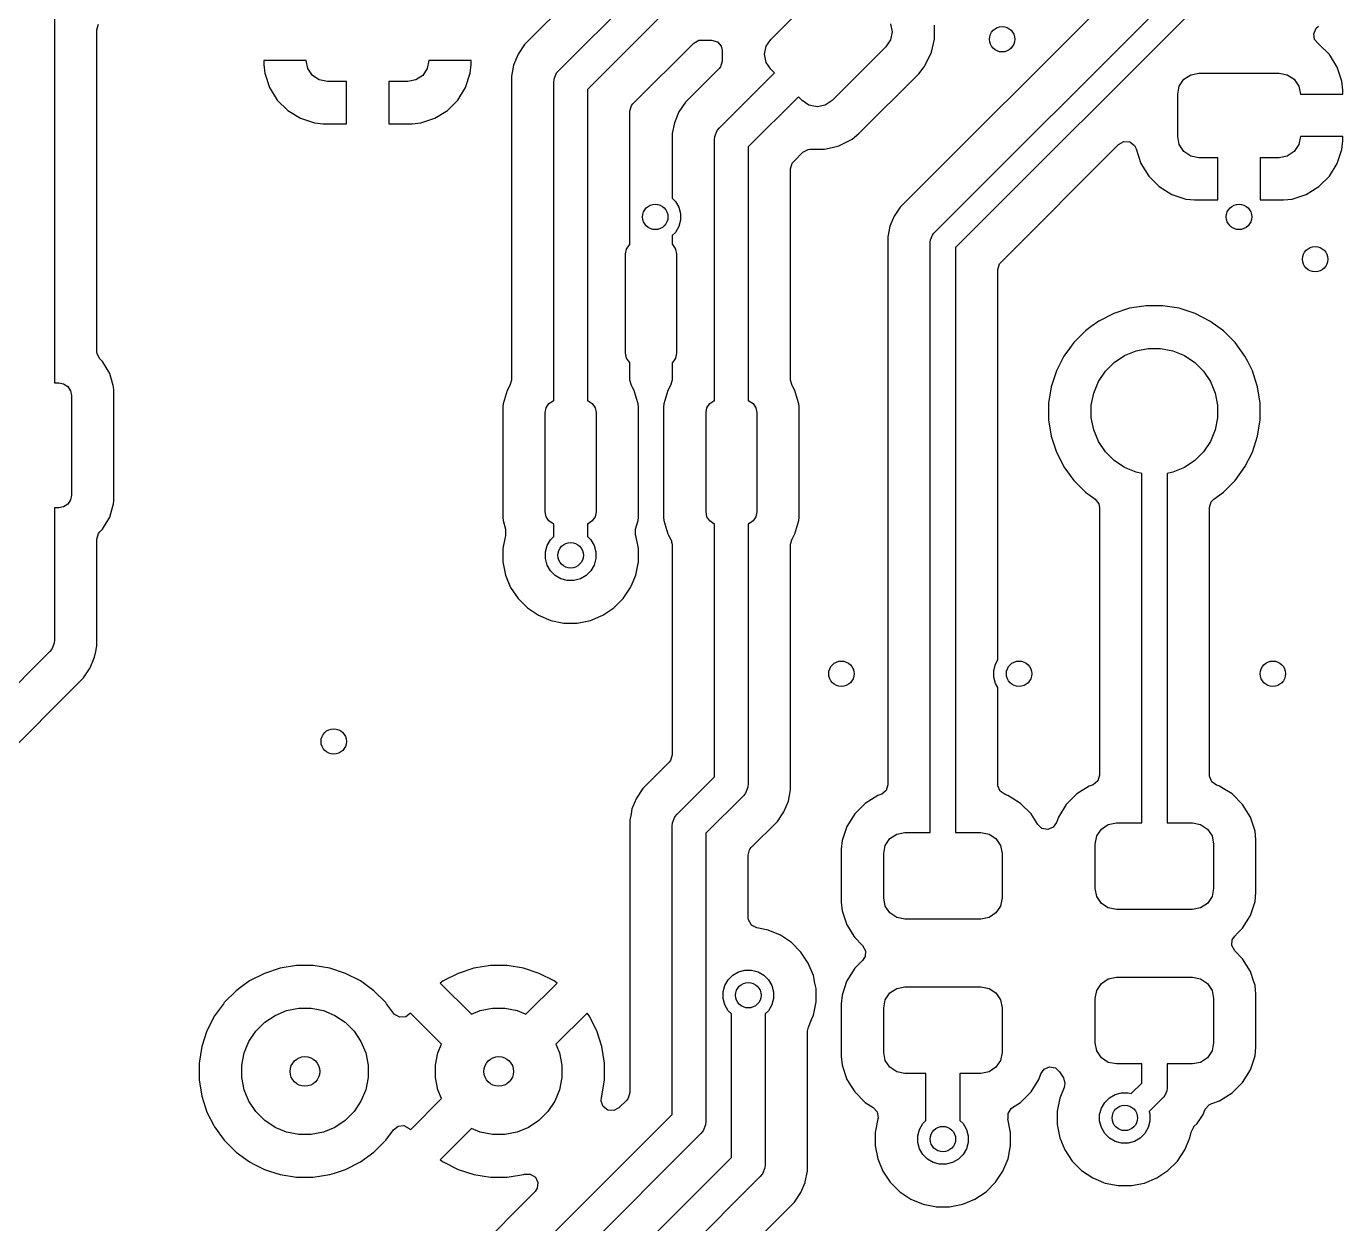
# Model space of a CAD drawing. Header units: inches. Extents: x -1.73 to 1.75, y 0.02 to 4.69.
# Drawn here: x 0.806 to 1.418, y 0.508 to 1.065 of the extents above; entities that cross this region are included whole.
import ezdxf

# ---------------------------------------------------------------- set-up
doc = ezdxf.new("R2010")
doc.units = ezdxf.units.IN
doc.header["$MEASUREMENT"] = 0
doc.layers.add('BLACK', color=250, linetype='CONTINUOUS')

msp = doc.modelspace()

# ---------------------------------------------------------------- linework, layer by layer
at = {"layer": 'BLACK', "linetype": 'CONTINUOUS'}
for p, q in [((1.07733, 1.09627), (1.03763, 1.05658)), ((1.05349, 1.04456), (1.10309, 1.09416)), ((0.8189, 1.08661), (0.8189, 0.89911)), ((1.3204, 1.0889), (1.21239, 0.98089)), ((1.11422, 1.08303), (1.06693, 1.03573)), ((1.15215, 1.05901), (1.17721, 1.08407)), ((1.22811, 0.96874), (1.34304, 1.08368)), ((1.35481, 1.07874), (1.23819, 0.96212)), ((0.8386, 1.06344), (0.83938, 1.06608)), ((1.20787, 1.06626), (1.20862, 1.06249)), ((0.8386, 1.04724), (0.8386, 1.06344)), ((1.20862, 1.06249), (1.20787, 1.05873)), ((1.22833, 1.05904), (1.22833, 1.06563)), ((1.40482, 1.06162), (1.40592, 1.06414)), ((1.40526, 1.0589), (1.40482, 1.06162)), ((1.40592, 1.06414), (1.4071, 1.06517)), ((1.03763, 1.05658), (1.03462, 1.05206)), ((1.03763, 1.05658), (1.03763, 1.05658)), ((1.08806, 1.029), (1.11633, 1.05727)), ((1.11633, 1.05727), (1.11874, 1.05859)), ((1.11874, 1.05859), (1.11978, 1.0587)), ((1.11978, 1.0587), (1.12468, 1.0587)), ((1.12468, 1.0587), (1.12732, 1.05792)), ((1.12732, 1.05792), (1.12912, 1.05584)), ((1.12912, 1.05584), (1.12956, 1.05382)), ((1.12956, 1.05382), (1.12956, 1.04892)), ((1.14927, 1.05205), (1.15002, 1.05582)), ((1.15002, 1.05582), (1.15215, 1.05901)), ((1.20574, 1.05553), (1.18069, 1.03048)), ((1.20787, 1.05873), (1.20574, 1.05553)), ((1.2269, 1.05301), (1.22786, 1.05706)), ((1.22786, 1.05706), (1.22833, 1.05904)), ((1.407, 1.05697), (1.40526, 1.0589)), ((1.407, 1.05696), (1.407, 1.05697)), ((1.40704, 1.05693), (1.407, 1.05696)), ((1.4071, 1.05686), (1.40704, 1.05693)), ((1.40722, 1.05678), (1.4071, 1.05686)), ((1.4121, 1.0519), (1.40722, 1.05678)), ((1.40722, 1.05678), (1.40722, 1.05678)), ((0.93602, 1.04921), (0.91634, 1.04921)), ((0.91634, 1.04921), (0.91634, 1.04724)), ((0.93677, 1.04545), (0.93602, 1.04921)), ((0.99311, 1.04921), (0.99236, 1.04545)), ((1.0128, 1.04921), (0.99311, 1.04921)), ((1.0128, 1.04725), (1.0128, 1.04921)), ((1.03462, 1.05206), (1.03254, 1.04704)), ((1.12956, 1.04892), (1.12879, 1.04628)), ((1.15002, 1.04829), (1.14927, 1.05205)), ((1.15215, 1.04509), (1.15002, 1.04829)), ((1.22364, 1.04615), (1.22674, 1.05232)), ((1.22674, 1.05232), (1.2269, 1.05301)), ((1.41572, 1.04603), (1.4121, 1.0519)), ((0.8386, 0.91371), (0.8386, 1.04724)), ((0.91634, 1.04724), (0.91675, 1.0432)), ((0.91675, 1.0432), (0.91892, 1.03665)), ((0.93891, 1.04225), (0.93677, 1.04545)), ((0.9421, 1.04012), (0.93891, 1.04225)), ((0.99023, 1.04225), (0.98703, 1.04012)), ((0.99236, 1.04545), (0.99023, 1.04225)), ((1.01021, 1.03665), (1.01238, 1.0432)), ((1.01238, 1.0432), (1.0128, 1.04724)), ((1.01238, 1.0432), (1.01238, 1.0432)), ((1.0128, 1.04724), (1.0128, 1.04725)), ((1.03151, 1.04188), (1.03148, 1.04171)), ((1.03148, 1.04171), (1.03148, 0.90033)), ((1.03254, 1.04704), (1.03151, 1.04188)), ((1.03151, 1.04188), (1.03151, 1.04188)), ((1.03254, 1.04704), (1.03254, 1.04704)), ((1.05133, 1.04053), (1.05251, 1.04337)), ((1.05251, 1.04337), (1.05349, 1.04456)), ((1.12813, 1.04546), (1.11244, 1.02977)), ((1.12879, 1.04628), (1.12813, 1.04546)), ((1.12829, 1.01775), (1.15389, 1.04335)), ((1.15389, 1.04335), (1.15215, 1.04509)), ((1.19323, 1.01515), (1.22107, 1.04299)), ((1.22107, 1.04299), (1.22364, 1.04615)), ((1.34442, 1.04042), (1.34761, 1.04256)), ((1.34761, 1.04256), (1.35138, 1.04331)), ((1.35138, 1.04331), (1.38878, 1.04331)), ((1.38878, 1.04331), (1.39255, 1.04256)), ((1.39255, 1.04256), (1.39574, 1.04042)), ((1.41789, 1.03948), (1.41572, 1.04603)), ((1.41572, 1.04603), (1.41572, 1.04603)), ((0.91892, 1.03665), (0.91892, 1.03665)), ((0.91892, 1.03665), (0.92255, 1.03077)), ((0.94587, 1.03937), (0.9421, 1.04012)), ((0.95472, 1.03937), (0.94587, 1.03937)), ((0.95472, 1.01969), (0.95472, 1.03937)), ((0.98327, 1.03937), (0.97441, 1.03937)), ((0.97441, 1.03937), (0.97441, 1.01969)), ((0.98703, 1.04012), (0.98327, 1.03937)), ((1.00659, 1.03077), (1.01021, 1.03665)), ((1.01021, 1.03665), (1.01021, 1.03665)), ((1.05118, 1.03899), (1.05133, 1.04053)), ((1.05118, 0.89085), (1.05118, 1.03899)), ((1.06693, 1.03573), (1.06693, 0.89085)), ((1.34154, 1.03346), (1.34228, 1.03723)), ((1.34228, 1.03723), (1.34442, 1.04042)), ((1.39574, 1.04042), (1.39787, 1.03723)), ((1.39787, 1.03723), (1.39862, 1.03346)), ((1.41831, 1.03543), (1.41789, 1.03948)), ((1.41831, 1.03346), (1.41831, 1.03543)), ((1.41831, 1.03543), (1.41831, 1.03543)), ((0.92255, 1.03077), (0.92743, 1.02589)), ((1.00171, 1.02589), (1.00659, 1.03077)), ((1.11244, 1.02977), (1.10942, 1.02525)), ((1.11244, 1.02977), (1.11244, 1.02977)), ((1.16503, 1.03222), (1.14173, 1.00892)), ((1.16677, 1.03048), (1.16503, 1.03222)), ((1.16996, 1.02835), (1.16677, 1.03048)), ((1.18069, 1.03048), (1.17749, 1.02835)), ((1.34154, 1.01378), (1.34154, 1.03346)), ((1.39862, 1.03346), (1.41831, 1.03346)), ((0.92743, 1.02589), (0.9333, 1.02227)), ((0.99583, 1.02227), (1.00171, 1.02589)), ((1.08663, 1.02555), (1.08741, 1.02819)), ((1.08663, 0.9635), (1.08663, 1.02555)), ((1.08741, 1.02819), (1.08806, 1.029)), ((1.10942, 1.02525), (1.10734, 1.02023)), ((1.17373, 1.0276), (1.16996, 1.02835)), ((1.17749, 1.02835), (1.17373, 1.0276)), ((0.9333, 1.02227), (0.9333, 1.02227)), ((0.9333, 1.02227), (0.93985, 1.0201)), ((0.93985, 1.0201), (0.93985, 1.0201)), ((0.93985, 1.0201), (0.9439, 1.01969)), ((0.9439, 1.01969), (0.95472, 1.01969)), ((0.95472, 1.01969), (0.95472, 1.01969)), ((0.97441, 1.01969), (0.98524, 1.01969)), ((0.98524, 1.01969), (0.98928, 1.0201)), ((0.98524, 1.01969), (0.98524, 1.01969)), ((0.98928, 1.0201), (0.99583, 1.02227)), ((0.99583, 1.02227), (0.99583, 1.02227)), ((1.10734, 1.02023), (1.10633, 1.01515)), ((1.10734, 1.02023), (1.10734, 1.02023)), ((1.12731, 1.01656), (1.12829, 1.01775)), ((1.10633, 1.01515), (1.10628, 1.0149)), ((1.10628, 1.0149), (1.10628, 0.98508)), ((1.10633, 1.01515), (1.10633, 1.01515)), ((1.12598, 1.01219), (1.12614, 1.01372)), ((1.12598, 0.89085), (1.12598, 1.01219)), ((1.12614, 1.01372), (1.12731, 1.01656)), ((1.1839, 1.00948), (1.19007, 1.01258)), ((1.19007, 1.01258), (1.19323, 1.01515)), ((1.31405, 1.01012), (1.31647, 1.01144)), ((1.31647, 1.01144), (1.31921, 1.01124)), ((1.31921, 1.01124), (1.32141, 1.00959)), ((1.34228, 1.01001), (1.34154, 1.01378)), ((1.39862, 1.01378), (1.39787, 1.01001)), ((1.41831, 1.01378), (1.39862, 1.01378)), ((1.41789, 1.00777), (1.41831, 1.01181)), ((1.41831, 1.01181), (1.41831, 1.01378)), ((1.41831, 1.01181), (1.41831, 1.01181)), ((1.14173, 1.00892), (1.14173, 0.89085)), ((1.16287, 1.00219), (1.16714, 1.00646)), ((1.16714, 1.00646), (1.16955, 1.00778)), ((1.16955, 1.00778), (1.17059, 1.00789)), ((1.17059, 1.00789), (1.17718, 1.00789)), ((1.17718, 1.00789), (1.18082, 1.00875)), ((1.17718, 1.00789), (1.17718, 1.00789)), ((1.18082, 1.00875), (1.1839, 1.00948)), ((1.1839, 1.00948), (1.1839, 1.00948)), ((1.1839, 1.00948), (1.1839, 1.00948)), ((1.25932, 0.95539), (1.31405, 1.01012)), ((1.32141, 1.00959), (1.32214, 1.00801)), ((1.32214, 1.00801), (1.32218, 1.00802)), ((1.32218, 1.00802), (1.32443, 1.00122)), ((1.34442, 1.00682), (1.34228, 1.01001)), ((1.34761, 1.00469), (1.34442, 1.00682)), ((1.35138, 1.00394), (1.34761, 1.00469)), ((1.39255, 1.00469), (1.38878, 1.00394)), ((1.39574, 1.00682), (1.39255, 1.00469)), ((1.39787, 1.01001), (1.39574, 1.00682)), ((1.41572, 1.00122), (1.41789, 1.00777)), ((1.41789, 1.00777), (1.41789, 1.00777)), ((1.16144, 0.99874), (1.16221, 1.00138)), ((1.16144, 0.90033), (1.16144, 0.99874)), ((1.16221, 1.00138), (1.16287, 1.00219)), ((1.32443, 1.00122), (1.32443, 1.00122)), ((1.32443, 1.00122), (1.32806, 0.99534)), ((1.36024, 1.00394), (1.35138, 1.00394)), ((1.36024, 0.98425), (1.36024, 1.00394)), ((1.38878, 1.00394), (1.37992, 1.00394)), ((1.37992, 1.00394), (1.37992, 0.98425)), ((1.4121, 0.99534), (1.41572, 1.00122)), ((1.41572, 1.00122), (1.41572, 1.00122)), ((1.32806, 0.99534), (1.33294, 0.99046)), ((1.40722, 0.99046), (1.4121, 0.99534)), ((1.33294, 0.99046), (1.33881, 0.98684)), ((1.33881, 0.98684), (1.33881, 0.98684)), ((1.33881, 0.98684), (1.34537, 0.98467)), ((1.39479, 0.98467), (1.40134, 0.98684)), ((1.40134, 0.98684), (1.40722, 0.99046)), ((1.40134, 0.98684), (1.40134, 0.98684)), ((1.10628, 0.98508), (1.1078, 0.98357)), ((1.1078, 0.98357), (1.10934, 0.9809)), ((1.10934, 0.9809), (1.11014, 0.97792)), ((1.21239, 0.98089), (1.20989, 0.97715)), ((1.21239, 0.98089), (1.21239, 0.98089)), ((1.34537, 0.98467), (1.34537, 0.98467)), ((1.34537, 0.98467), (1.34941, 0.98425)), ((1.34941, 0.98425), (1.36024, 0.98425)), ((1.36024, 0.98425), (1.36024, 0.98425)), ((1.37992, 0.98425), (1.39075, 0.98425)), ((1.39075, 0.98425), (1.39479, 0.98467)), ((1.39075, 0.98425), (1.39075, 0.98425)), ((1.11014, 0.97484), (1.10934, 0.97186)), ((1.11014, 0.97792), (1.11014, 0.97484)), ((1.20959, 0.9767), (1.20766, 0.97204)), ((1.20989, 0.97715), (1.20959, 0.9767)), ((1.20959, 0.9767), (1.20959, 0.9767)), ((1.20989, 0.97715), (1.20989, 0.97715)), ((1.1078, 0.96919), (1.10628, 0.96767)), ((1.10934, 0.97186), (1.1078, 0.96919)), ((1.20766, 0.97204), (1.20667, 0.96709)), ((1.20766, 0.97204), (1.20766, 0.97204)), ((1.22697, 0.96687), (1.22737, 0.96785)), ((1.22737, 0.96785), (1.22811, 0.96874)), ((1.0851, 0.96141), (1.08638, 0.96333)), ((1.08638, 0.96333), (1.08663, 0.9635)), ((1.10628, 0.96767), (1.10628, 0.9635)), ((1.10628, 0.9635), (1.10654, 0.96333)), ((1.10654, 0.96333), (1.10782, 0.96141)), ((1.20667, 0.96709), (1.20667, 0.71215)), ((1.22638, 0.96457), (1.22649, 0.96572)), ((1.22638, 0.68996), (1.22638, 0.96457)), ((1.22649, 0.96572), (1.22697, 0.96687)), ((1.23819, 0.96212), (1.23819, 0.68996)), ((1.08465, 0.95915), (1.0851, 0.96141)), ((1.08465, 0.91289), (1.08465, 0.95915)), ((1.10782, 0.96141), (1.10827, 0.95915)), ((1.10827, 0.95915), (1.10827, 0.91289)), ((1.25789, 0.95194), (1.25867, 0.95458)), ((1.25789, 0.77019), (1.25789, 0.95194)), ((1.25867, 0.95458), (1.25932, 0.95539)), ((1.31181, 0.93145), (1.30491, 0.92793)), ((1.31918, 0.93385), (1.31181, 0.93145)), ((1.32683, 0.93506), (1.31918, 0.93385)), ((1.33458, 0.93506), (1.32683, 0.93506)), ((1.32683, 0.93506), (1.32683, 0.93506)), ((1.34224, 0.93385), (1.33458, 0.93506)), ((1.33458, 0.93506), (1.33458, 0.93506)), ((1.34961, 0.93145), (1.34224, 0.93385)), ((1.35651, 0.92793), (1.34961, 0.93145)), ((1.30133, 0.92534), (1.29864, 0.92338)), ((1.30491, 0.92793), (1.30133, 0.92534)), ((1.36278, 0.92338), (1.35651, 0.92793)), ((1.29864, 0.92338), (1.29316, 0.9179)), ((1.29864, 0.92338), (1.29864, 0.92338)), ((1.29864, 0.92338), (1.29864, 0.92338)), ((1.36826, 0.9179), (1.36278, 0.92338)), ((0.83871, 0.91268), (0.8386, 0.91371)), ((0.84003, 0.91026), (0.83871, 0.91268)), ((1.0851, 0.91063), (1.08465, 0.91289)), ((1.10827, 0.91289), (1.10782, 0.91063)), ((1.2912, 0.91521), (1.2886, 0.91163)), ((1.29316, 0.9179), (1.2912, 0.91521)), ((1.29316, 0.9179), (1.29316, 0.9179)), ((1.29316, 0.9179), (1.29316, 0.9179)), ((1.31679, 0.91187), (1.32214, 0.91408)), ((1.32214, 0.91408), (1.32781, 0.91521)), ((1.32781, 0.91521), (1.3336, 0.91521)), ((1.3336, 0.91521), (1.33928, 0.91408)), ((1.33928, 0.91408), (1.34463, 0.91187)), ((1.37282, 0.91163), (1.36826, 0.9179)), ((0.84126, 0.90903), (0.84003, 0.91026)), ((0.84456, 0.90346), (0.84126, 0.90903)), ((0.84126, 0.90903), (0.84126, 0.90903)), ((0.84126, 0.90903), (0.84126, 0.90903)), ((1.08638, 0.90872), (1.0851, 0.91063)), ((1.08663, 0.90855), (1.08638, 0.90872)), ((1.08663, 0.90033), (1.08663, 0.90855)), ((1.10654, 0.90872), (1.10628, 0.90855)), ((1.10628, 0.90855), (1.10628, 0.90033)), ((1.10782, 0.91063), (1.10654, 0.90872)), ((1.2886, 0.91163), (1.28508, 0.90473)), ((1.30788, 0.90456), (1.31198, 0.90865)), ((1.31198, 0.90865), (1.31679, 0.91187)), ((1.34463, 0.91187), (1.34944, 0.90865)), ((1.34944, 0.90865), (1.35353, 0.90456)), ((1.37414, 0.90903), (1.37282, 0.91163)), ((1.37633, 0.90473), (1.37414, 0.90903)), ((0.84503, 0.90182), (0.84456, 0.90346)), ((0.84619, 0.89785), (0.84503, 0.90182)), ((1.28508, 0.90473), (1.28269, 0.89736)), ((1.30467, 0.89975), (1.30788, 0.90456)), ((1.35353, 0.90456), (1.35675, 0.89975)), ((1.37762, 0.90077), (1.37633, 0.90473)), ((1.37633, 0.90473), (1.37633, 0.90473)), ((1.37633, 0.90473), (1.37633, 0.90473)), ((1.37873, 0.89736), (1.37762, 0.90077)), ((0.8189, 0.89911), (0.82087, 0.89911)), ((0.82087, 0.89911), (0.82313, 0.89866)), ((0.82313, 0.89866), (0.82504, 0.89738)), ((0.82504, 0.89738), (0.82632, 0.89547)), ((0.82632, 0.89547), (0.82677, 0.89321)), ((0.84636, 0.89725), (0.84619, 0.89785)), ((0.84648, 0.8958), (0.84636, 0.89725)), ((0.84648, 0.84436), (0.84648, 0.8958)), ((1.02946, 0.89559), (1.02765, 0.88937)), ((1.0308, 0.89785), (1.02946, 0.89559)), ((1.02946, 0.89559), (1.02946, 0.89559)), ((1.03148, 0.90033), (1.0308, 0.89785)), ((1.08731, 0.89785), (1.08663, 0.90033)), ((1.08767, 0.89725), (1.08731, 0.89785)), ((1.08865, 0.89559), (1.08767, 0.89725)), ((1.08973, 0.89186), (1.08865, 0.89559)), ((1.08865, 0.89559), (1.08865, 0.89559)), ((1.10426, 0.89559), (1.10246, 0.88937)), ((1.1056, 0.89785), (1.10426, 0.89559)), ((1.10426, 0.89559), (1.10426, 0.89559)), ((1.10628, 0.90033), (1.1056, 0.89785)), ((1.16212, 0.89785), (1.16144, 0.90033)), ((1.16247, 0.89725), (1.16212, 0.89785)), ((1.16345, 0.89559), (1.16247, 0.89725)), ((1.16454, 0.89186), (1.16345, 0.89559)), ((1.16345, 0.89559), (1.16345, 0.89559)), ((1.28269, 0.89736), (1.28148, 0.8897)), ((1.30132, 0.88872), (1.30245, 0.8944)), ((1.30245, 0.8944), (1.30467, 0.89975)), ((1.35675, 0.89975), (1.35896, 0.8944)), ((1.35896, 0.8944), (1.36009, 0.88872)), ((1.37994, 0.8897), (1.37873, 0.89736)), ((0.82677, 0.89321), (0.82677, 0.84695)), ((1.02765, 0.88937), (1.02754, 0.88792)), ((1.02765, 0.88937), (1.02765, 0.88937)), ((1.04769, 0.88759), (1.04897, 0.88951)), ((1.04897, 0.88951), (1.05089, 0.89079)), ((1.05089, 0.89079), (1.05118, 0.89085)), ((1.06693, 0.89085), (1.06722, 0.89079)), ((1.06722, 0.89079), (1.06914, 0.88951)), ((1.06914, 0.88951), (1.07042, 0.88759)), ((1.09046, 0.88937), (1.08973, 0.89186)), ((1.09057, 0.88792), (1.09046, 0.88937)), ((1.10246, 0.88937), (1.10234, 0.88792)), ((1.10246, 0.88937), (1.10246, 0.88937)), ((1.1225, 0.88759), (1.12378, 0.88951)), ((1.12378, 0.88951), (1.12569, 0.89079)), ((1.12569, 0.89079), (1.12598, 0.89085)), ((1.14173, 0.89085), (1.14202, 0.89079)), ((1.14202, 0.89079), (1.14394, 0.88951)), ((1.14394, 0.88951), (1.14522, 0.88759)), ((1.16526, 0.88937), (1.16454, 0.89186)), ((1.16537, 0.88792), (1.16526, 0.88937)), ((1.28148, 0.8897), (1.28148, 0.88195)), ((1.30132, 0.88293), (1.30132, 0.88872)), ((1.36009, 0.88872), (1.36009, 0.88293)), ((1.37994, 0.88195), (1.37994, 0.8897)), ((1.02754, 0.88792), (1.02754, 0.83649)), ((1.04724, 0.88533), (1.04769, 0.88759)), ((1.04724, 0.83907), (1.04724, 0.88533)), ((1.07042, 0.88759), (1.07087, 0.88533)), ((1.07087, 0.88533), (1.07087, 0.83907)), ((1.09057, 0.83649), (1.09057, 0.88792)), ((1.10234, 0.88792), (1.10234, 0.83649)), ((1.12205, 0.88533), (1.1225, 0.88759)), ((1.12205, 0.83907), (1.12205, 0.88533)), ((1.14522, 0.88759), (1.14567, 0.88533)), ((1.14567, 0.88533), (1.14567, 0.83907)), ((1.16537, 0.83649), (1.16537, 0.88792)), ((1.30245, 0.87726), (1.30132, 0.88293)), ((1.36009, 0.88293), (1.35896, 0.87726)), ((1.28148, 0.88195), (1.28269, 0.8743)), ((1.30467, 0.87191), (1.30245, 0.87726)), ((1.35896, 0.87726), (1.35675, 0.87191)), ((1.37873, 0.8743), (1.37994, 0.88195)), ((1.28269, 0.8743), (1.28508, 0.86693)), ((1.30788, 0.86709), (1.30467, 0.87191)), ((1.35675, 0.87191), (1.35353, 0.86709)), ((1.37633, 0.86693), (1.37873, 0.8743)), ((1.28508, 0.86693), (1.28727, 0.86264)), ((1.31198, 0.863), (1.30788, 0.86709)), ((1.35353, 0.86709), (1.34944, 0.863)), ((1.37282, 0.86002), (1.37633, 0.86693)), ((1.28727, 0.86264), (1.2886, 0.86002)), ((1.2886, 0.86002), (1.29316, 0.85375)), ((1.31679, 0.85979), (1.31198, 0.863)), ((1.32214, 0.85757), (1.31679, 0.85979)), ((1.3248, 0.85704), (1.32214, 0.85757)), ((1.33928, 0.85757), (1.33661, 0.85704)), ((1.34463, 0.85979), (1.33928, 0.85757)), ((1.34944, 0.863), (1.34463, 0.85979)), ((1.36826, 0.85375), (1.37282, 0.86002)), ((1.29316, 0.85375), (1.29864, 0.84827)), ((1.3248, 0.69439), (1.3248, 0.85704)), ((1.33661, 0.85704), (1.33661, 0.69439)), ((1.36278, 0.84827), (1.36826, 0.85375)), ((0.82677, 0.84695), (0.82632, 0.84469)), ((1.29864, 0.84827), (1.30192, 0.84589)), ((1.30192, 0.84589), (1.30309, 0.84504)), ((1.35833, 0.84504), (1.36278, 0.84827)), ((0.82087, 0.84104), (0.8189, 0.84104)), ((0.8189, 0.84104), (0.8189, 0.77953)), ((0.82313, 0.84149), (0.82087, 0.84104)), ((0.82504, 0.84277), (0.82313, 0.84149)), ((0.82632, 0.84469), (0.82504, 0.84277)), ((0.84456, 0.8367), (0.84601, 0.8417)), ((0.84601, 0.8417), (0.84636, 0.84291)), ((0.84636, 0.84291), (0.84648, 0.84436)), ((0.84636, 0.84291), (0.84636, 0.84291)), ((1.30309, 0.84504), (1.30477, 0.84286)), ((1.30477, 0.84286), (1.3051, 0.84109)), ((1.3051, 0.84109), (1.3051, 0.71658)), ((1.35632, 0.84109), (1.35709, 0.84373)), ((1.35632, 0.71658), (1.35632, 0.84109)), ((1.35709, 0.84373), (1.35833, 0.84504)), ((0.84126, 0.83113), (0.84456, 0.8367)), ((1.02754, 0.83649), (1.02765, 0.83504)), ((1.02765, 0.83504), (1.02765, 0.83504)), ((1.02765, 0.83504), (1.02882, 0.83103)), ((1.04769, 0.83681), (1.04724, 0.83907)), ((1.04897, 0.8349), (1.04769, 0.83681)), ((1.05089, 0.83362), (1.04897, 0.8349)), ((1.05118, 0.83356), (1.05089, 0.83362)), ((1.05118, 0.82758), (1.05118, 0.83356)), ((1.06722, 0.83362), (1.06693, 0.83356)), ((1.06693, 0.83356), (1.06693, 0.82758)), ((1.06914, 0.8349), (1.06722, 0.83362)), ((1.07042, 0.83681), (1.06914, 0.8349)), ((1.07087, 0.83907), (1.07042, 0.83681)), ((1.08929, 0.83103), (1.09046, 0.83504)), ((1.09046, 0.83504), (1.09057, 0.83649)), ((1.10234, 0.83649), (1.10246, 0.83504)), ((1.10246, 0.83504), (1.10246, 0.83504)), ((1.10246, 0.83504), (1.10426, 0.82882)), ((1.1225, 0.83681), (1.12205, 0.83907)), ((1.12378, 0.8349), (1.1225, 0.83681)), ((1.12569, 0.83362), (1.12378, 0.8349)), ((1.12598, 0.83356), (1.12569, 0.83362)), ((1.12598, 0.71586), (1.12598, 0.83356)), ((1.14202, 0.83362), (1.14173, 0.83356)), ((1.14173, 0.83356), (1.14173, 0.7126)), ((1.14394, 0.8349), (1.14202, 0.83362)), ((1.14522, 0.83681), (1.14394, 0.8349)), ((1.14567, 0.83907), (1.14522, 0.83681)), ((1.16345, 0.82882), (1.16526, 0.83504)), ((1.16526, 0.83504), (1.16537, 0.83649)), ((0.8386, 0.82644), (0.83938, 0.82908)), ((0.83938, 0.82908), (0.84003, 0.8299)), ((0.84003, 0.8299), (0.84126, 0.83113)), ((0.84126, 0.83113), (0.84126, 0.83113)), ((1.02875, 0.82809), (1.02754, 0.822)), ((1.0288, 0.82825), (1.02875, 0.82809)), ((1.02881, 0.82828), (1.0288, 0.82825)), ((1.02882, 0.83103), (1.02881, 0.82828)), ((1.04968, 0.82609), (1.05118, 0.82758)), ((1.06693, 0.82758), (1.06843, 0.82609)), ((1.08922, 0.83073), (1.08929, 0.831)), ((1.0893, 0.82949), (1.08922, 0.83073)), ((1.08929, 0.83101), (1.08929, 0.83103)), ((1.08929, 0.831), (1.08929, 0.83101)), ((1.08929, 0.831), (1.08929, 0.831)), ((1.08931, 0.82825), (1.0893, 0.82949)), ((1.08936, 0.82809), (1.08931, 0.82825)), ((1.09057, 0.822), (1.08936, 0.82809)), ((1.08936, 0.82809), (1.08936, 0.82809)), ((1.08936, 0.82809), (1.08936, 0.82809)), ((1.08936, 0.82809), (1.08936, 0.82809)), ((1.10426, 0.82882), (1.10426, 0.82882)), ((1.10426, 0.82882), (1.10426, 0.82882)), ((1.10426, 0.82882), (1.1046, 0.82825)), ((1.1046, 0.82825), (1.1056, 0.82656)), ((1.16223, 0.82675), (1.16345, 0.82882)), ((0.8386, 0.77681), (0.8386, 0.82644)), ((1.02754, 0.822), (1.02754, 0.81579)), ((1.04735, 0.82044), (1.04814, 0.82342)), ((1.04814, 0.82342), (1.04968, 0.82609)), ((1.06843, 0.82609), (1.06997, 0.82342)), ((1.06997, 0.82342), (1.07077, 0.82044)), ((1.09057, 0.81579), (1.09057, 0.822)), ((1.09057, 0.822), (1.09057, 0.822)), ((1.09057, 0.822), (1.09057, 0.822)), ((1.1056, 0.82656), (1.10572, 0.82611)), ((1.10572, 0.82611), (1.10598, 0.82576)), ((1.10598, 0.82576), (1.10603, 0.82498)), ((1.10603, 0.82498), (1.10628, 0.82408)), ((1.10628, 0.82408), (1.10628, 0.72604)), ((1.16144, 0.82408), (1.16212, 0.82656)), ((1.16144, 0.70988), (1.16144, 0.82408)), ((1.16212, 0.82656), (1.16223, 0.82675)), ((1.02754, 0.81579), (1.02875, 0.80971)), ((1.04735, 0.81736), (1.04735, 0.82044)), ((1.04814, 0.81438), (1.04735, 0.81736)), ((1.07077, 0.81736), (1.06997, 0.81438)), ((1.07077, 0.82044), (1.07077, 0.81736)), ((1.08936, 0.8097), (1.09057, 0.81579)), ((1.02875, 0.80971), (1.02875, 0.8097)), ((1.02875, 0.8097), (1.03113, 0.80397)), ((1.04968, 0.81171), (1.04814, 0.81438)), ((1.05187, 0.80953), (1.04968, 0.81171)), ((1.05454, 0.80799), (1.05187, 0.80953)), ((1.06625, 0.80953), (1.06357, 0.80799)), ((1.06843, 0.81171), (1.06625, 0.80953)), ((1.06997, 0.81438), (1.06843, 0.81171)), ((1.08723, 0.80457), (1.08936, 0.8097)), ((1.08936, 0.8097), (1.08936, 0.8097)), ((1.03113, 0.80397), (1.03113, 0.80397)), ((1.03113, 0.80397), (1.03458, 0.79881)), ((1.05751, 0.80719), (1.05454, 0.80799)), ((1.0606, 0.80719), (1.05751, 0.80719)), ((1.06357, 0.80799), (1.0606, 0.80719)), ((1.08353, 0.79881), (1.08698, 0.80397)), ((1.08698, 0.80397), (1.08723, 0.80457)), ((1.03458, 0.79881), (1.03458, 0.79881)), ((1.03458, 0.79881), (1.03896, 0.79442)), ((1.07915, 0.79442), (1.08353, 0.79881)), ((1.03896, 0.79442), (1.03896, 0.79442)), ((1.03896, 0.79442), (1.04413, 0.79097)), ((1.04413, 0.79097), (1.04413, 0.79097)), ((1.04413, 0.79097), (1.04986, 0.78859)), ((1.06825, 0.78859), (1.07398, 0.79097)), ((1.07398, 0.79097), (1.07915, 0.79442)), ((1.04986, 0.78859), (1.04986, 0.78859)), ((1.04986, 0.78859), (1.05595, 0.78738)), ((1.05595, 0.78738), (1.05595, 0.78738)), ((1.05595, 0.78738), (1.05595, 0.78738)), ((1.05595, 0.78738), (1.06216, 0.78738)), ((1.06216, 0.78738), (1.06825, 0.78859)), ((1.06216, 0.78738), (1.06216, 0.78738)), ((0.81875, 0.77799), (0.81757, 0.77515)), ((0.8189, 0.77953), (0.81875, 0.77799)), ((0.81659, 0.77396), (0.71654, 0.6739)), ((0.81757, 0.77515), (0.81659, 0.77396)), ((0.83754, 0.77148), (0.83807, 0.77412)), ((0.83807, 0.77412), (0.8386, 0.77681)), ((0.83245, 0.76195), (0.83546, 0.76646)), ((0.83546, 0.76646), (0.83754, 0.77148)), ((1.25601, 0.76532), (1.2568, 0.7683)), ((1.2568, 0.7683), (1.25789, 0.77019)), ((0.73767, 0.66717), (0.83245, 0.76195)), ((0.83245, 0.76195), (0.83245, 0.76195)), ((1.25601, 0.76224), (1.25601, 0.76532)), ((1.2568, 0.75926), (1.25601, 0.76224)), ((1.25789, 0.75737), (1.2568, 0.75926)), ((1.25789, 0.71215), (1.25789, 0.75737)), ((1.1055, 0.7234), (1.10485, 0.72259)), ((1.10628, 0.72604), (1.1055, 0.7234)), ((1.10485, 0.72259), (1.09271, 0.71045)), ((1.10857, 0.69844), (1.12598, 0.71586)), ((1.14158, 0.71106), (1.14041, 0.70822)), ((1.14173, 0.7126), (1.14158, 0.71106)), ((1.20667, 0.71215), (1.2059, 0.70952)), ((1.25792, 0.71163), (1.25789, 0.71215)), ((1.25898, 0.70909), (1.25792, 0.71163)), ((1.30042, 0.71151), (1.29454, 0.70788)), ((1.30175, 0.71195), (1.30042, 0.71151)), ((1.30042, 0.71151), (1.30042, 0.71151)), ((1.30224, 0.71214), (1.30175, 0.71195)), ((1.30432, 0.71394), (1.30224, 0.71214)), ((1.3051, 0.71658), (1.30432, 0.71394)), ((1.35635, 0.71606), (1.35632, 0.71658)), ((1.3574, 0.71352), (1.35635, 0.71606)), ((1.35967, 0.71195), (1.3574, 0.71352)), ((1.36064, 0.71163), (1.35967, 0.71195)), ((1.361, 0.71151), (1.36064, 0.71163)), ((1.36271, 0.71045), (1.361, 0.71151)), ((1.361, 0.71151), (1.361, 0.71151)), ((1.361, 0.71151), (1.361, 0.71151)), ((1.08969, 0.70594), (1.08761, 0.70092)), ((1.09271, 0.71045), (1.08969, 0.70594)), ((1.09271, 0.71045), (1.09271, 0.71045)), ((1.13943, 0.70703), (1.12201, 0.68961)), ((1.14041, 0.70822), (1.13943, 0.70703)), ((1.1583, 0.69954), (1.16038, 0.70455)), ((1.16038, 0.70455), (1.16088, 0.70709)), ((1.16088, 0.70709), (1.16144, 0.70988)), ((1.20199, 0.70708), (1.19612, 0.70345)), ((1.20333, 0.70752), (1.20199, 0.70708)), ((1.20199, 0.70708), (1.20199, 0.70708)), ((1.20382, 0.70771), (1.20333, 0.70752)), ((1.2059, 0.70952), (1.20382, 0.70771)), ((1.26124, 0.70752), (1.25898, 0.70909)), ((1.26255, 0.70709), (1.26124, 0.70752)), ((1.26257, 0.70708), (1.26255, 0.70709)), ((1.26449, 0.7059), (1.26257, 0.70708)), ((1.26257, 0.70708), (1.26257, 0.70708)), ((1.26257, 0.70708), (1.26257, 0.70708)), ((1.26845, 0.70345), (1.26449, 0.7059)), ((1.29454, 0.70788), (1.28966, 0.703)), ((1.36688, 0.70788), (1.36271, 0.71045)), ((1.37176, 0.703), (1.36688, 0.70788)), ((1.08715, 0.69859), (1.08656, 0.69559)), ((1.08761, 0.70092), (1.08715, 0.69859)), ((1.08715, 0.69859), (1.08715, 0.69859)), ((1.08761, 0.70092), (1.08761, 0.70092)), ((1.10759, 0.69725), (1.10857, 0.69844)), ((1.15528, 0.69502), (1.1583, 0.69954)), ((1.19123, 0.69857), (1.18761, 0.69269)), ((1.19612, 0.70345), (1.19123, 0.69857)), ((1.27334, 0.69857), (1.26845, 0.70345)), ((1.27641, 0.69358), (1.27334, 0.69857)), ((1.28966, 0.703), (1.28603, 0.69712)), ((1.37539, 0.69712), (1.37176, 0.703)), ((1.08656, 0.69559), (1.08656, 0.56886)), ((1.10626, 0.69287), (1.10641, 0.69441)), ((1.10626, 0.55868), (1.10626, 0.69287)), ((1.10641, 0.69441), (1.10759, 0.69725)), ((1.14314, 0.68288), (1.15528, 0.69502)), ((1.15528, 0.69502), (1.15528, 0.69502)), ((1.18761, 0.69269), (1.18543, 0.68613)), ((1.18761, 0.69269), (1.18761, 0.69269)), ((1.27839, 0.69178), (1.27641, 0.69358)), ((1.28363, 0.69235), (1.28109, 0.69129)), ((1.2852, 0.69461), (1.28363, 0.69235)), ((1.28603, 0.69712), (1.2852, 0.69461)), ((1.28603, 0.69712), (1.28603, 0.69712)), ((1.30603, 0.69151), (1.30923, 0.69364)), ((1.30923, 0.69364), (1.31299, 0.69439)), ((1.31299, 0.69439), (1.3248, 0.69439)), ((1.33661, 0.69439), (1.34843, 0.69439)), ((1.34843, 0.69439), (1.35219, 0.69364)), ((1.35219, 0.69364), (1.35538, 0.69151)), ((1.37756, 0.69056), (1.37539, 0.69712)), ((1.12201, 0.68961), (1.12201, 0.55542)), ((1.18543, 0.68613), (1.18502, 0.68209)), ((1.18543, 0.68613), (1.18543, 0.68613)), ((1.18543, 0.68613), (1.18543, 0.68613)), ((1.20547, 0.68388), (1.20761, 0.68708)), ((1.20761, 0.68708), (1.2108, 0.68921)), ((1.2108, 0.68921), (1.21457, 0.68996)), ((1.21457, 0.68996), (1.22638, 0.68996)), ((1.23819, 0.68996), (1.25, 0.68996)), ((1.25, 0.68996), (1.25377, 0.68921)), ((1.25377, 0.68921), (1.25696, 0.68708)), ((1.25696, 0.68708), (1.25909, 0.68388)), ((1.28109, 0.69129), (1.27839, 0.69178)), ((1.30315, 0.68455), (1.3039, 0.68831)), ((1.3039, 0.68831), (1.30603, 0.69151)), ((1.35538, 0.69151), (1.35752, 0.68831)), ((1.35752, 0.68831), (1.35827, 0.68455)), ((1.37797, 0.68652), (1.37756, 0.69056)), ((1.37797, 0.66191), (1.37797, 0.68652)), ((1.14171, 0.67943), (1.14205, 0.68059)), ((1.14205, 0.68059), (1.14231, 0.68177)), ((1.14231, 0.68177), (1.14246, 0.68197)), ((1.14246, 0.68197), (1.14249, 0.68207)), ((1.14249, 0.68207), (1.1425, 0.68209)), ((1.1425, 0.68209), (1.14314, 0.68288)), ((1.18502, 0.68209), (1.18502, 0.65748)), ((1.20472, 0.68012), (1.20547, 0.68388)), ((1.20472, 0.65945), (1.20472, 0.68012)), ((1.25909, 0.68388), (1.25984, 0.68012)), ((1.25984, 0.68012), (1.25984, 0.65945)), ((1.30315, 0.66388), (1.30315, 0.68455)), ((1.35827, 0.68455), (1.35827, 0.66388)), ((1.14171, 0.65032), (1.14171, 0.67943)), ((1.3039, 0.66011), (1.30315, 0.66388)), ((1.35827, 0.66388), (1.35752, 0.66011)), ((1.37756, 0.65786), (1.37797, 0.66191)), ((1.18502, 0.65748), (1.18502, 0.65748)), ((1.18502, 0.65748), (1.18543, 0.65343)), ((1.20547, 0.65568), (1.20472, 0.65945)), ((1.20761, 0.65249), (1.20547, 0.65568)), ((1.25909, 0.65568), (1.25696, 0.65249)), ((1.25984, 0.65945), (1.25909, 0.65568)), ((1.30603, 0.65692), (1.3039, 0.66011)), ((1.30923, 0.65478), (1.30603, 0.65692)), ((1.35538, 0.65692), (1.35219, 0.65478)), ((1.35752, 0.66011), (1.35538, 0.65692)), ((1.37539, 0.65131), (1.37756, 0.65786)), ((1.14184, 0.64919), (1.14171, 0.65032)), ((1.18543, 0.65343), (1.18543, 0.65343)), ((1.18543, 0.65343), (1.18761, 0.64688)), ((1.2108, 0.65036), (1.20761, 0.65249)), ((1.21457, 0.64961), (1.2108, 0.65036)), ((1.25, 0.64961), (1.21457, 0.64961)), ((1.25377, 0.65036), (1.25, 0.64961)), ((1.25696, 0.65249), (1.25377, 0.65036)), ((1.31299, 0.65404), (1.30923, 0.65478)), ((1.34843, 0.65404), (1.31299, 0.65404)), ((1.35219, 0.65478), (1.34843, 0.65404)), ((1.37176, 0.64543), (1.37539, 0.65131)), ((1.1432, 0.6468), (1.14184, 0.64919)), ((1.14564, 0.64553), (1.1432, 0.6468)), ((1.15092, 0.64448), (1.14564, 0.64553)), ((1.15093, 0.64448), (1.15092, 0.64448)), ((1.15666, 0.6421), (1.15093, 0.64448)), ((1.18761, 0.64688), (1.18761, 0.64688)), ((1.18761, 0.64688), (1.18783, 0.64651)), ((1.18783, 0.64651), (1.19077, 0.64174)), ((1.36807, 0.64174), (1.36954, 0.64321)), ((1.36954, 0.64321), (1.37176, 0.64543)), ((1.16182, 0.63865), (1.15666, 0.6421)), ((1.15666, 0.6421), (1.15666, 0.6421)), ((1.16621, 0.63426), (1.16182, 0.63865)), ((1.16182, 0.63865), (1.16182, 0.63865)), ((1.19077, 0.64174), (1.19123, 0.641)), ((1.19123, 0.641), (1.19492, 0.63731)), ((1.19492, 0.63731), (1.19624, 0.6349)), ((1.36675, 0.63725), (1.36695, 0.63999)), ((1.36807, 0.63484), (1.36675, 0.63725)), ((1.36695, 0.63999), (1.36807, 0.64174)), ((1.16966, 0.6291), (1.16621, 0.63426)), ((1.16621, 0.63426), (1.16621, 0.63426)), ((1.19604, 0.63215), (1.19492, 0.63041)), ((1.19624, 0.6349), (1.19604, 0.63215)), ((1.37176, 0.63115), (1.36807, 0.63484)), ((1.37539, 0.62527), (1.37176, 0.63115)), ((0.9239, 0.62676), (0.91653, 0.62437)), ((0.93156, 0.62797), (0.9239, 0.62676)), ((0.93931, 0.62797), (0.93156, 0.62797)), ((0.93156, 0.62797), (0.93156, 0.62797)), ((0.94696, 0.62676), (0.93931, 0.62797)), ((0.93931, 0.62797), (0.93931, 0.62797)), ((0.95433, 0.62437), (0.94696, 0.62676)), ((1.01407, 0.62674), (1.0067, 0.62435)), ((1.02172, 0.62795), (1.01407, 0.62674)), ((1.02946, 0.62795), (1.02172, 0.62795)), ((1.03711, 0.62674), (1.02946, 0.62795)), ((1.04448, 0.62435), (1.03711, 0.62674)), ((1.13454, 0.62354), (1.13721, 0.62509)), ((1.13721, 0.62509), (1.14019, 0.62588)), ((1.14019, 0.62588), (1.14327, 0.62588)), ((1.14327, 0.62588), (1.14625, 0.62509)), ((1.14625, 0.62509), (1.14892, 0.62354)), ((1.17204, 0.62337), (1.16966, 0.6291)), ((1.16966, 0.6291), (1.16966, 0.6291)), ((1.19123, 0.62672), (1.18761, 0.62084)), ((1.19492, 0.63041), (1.19123, 0.62672)), ((1.37686, 0.62083), (1.37539, 0.62527)), ((0.90963, 0.62085), (0.90611, 0.61829)), ((0.91653, 0.62437), (0.90963, 0.62085)), ((0.96124, 0.62085), (0.95433, 0.62437)), ((0.96751, 0.61629), (0.96124, 0.62085)), ((0.9998, 0.62083), (0.99842, 0.61983)), ((0.99842, 0.61983), (0.99842, 0.61983)), ((0.99842, 0.61983), (1.01294, 0.60531)), ((1.0067, 0.62435), (0.9998, 0.62083)), ((0.9998, 0.62083), (0.9998, 0.62083)), ((1.03824, 0.60531), (1.05276, 0.61983)), ((1.05138, 0.62083), (1.04448, 0.62435)), ((1.05276, 0.61983), (1.05138, 0.62083)), ((1.05276, 0.61983), (1.05276, 0.61983)), ((1.13002, 0.61571), (1.13082, 0.61869)), ((1.13082, 0.61869), (1.13236, 0.62136)), ((1.13236, 0.62136), (1.13454, 0.62354)), ((1.14892, 0.62354), (1.1511, 0.62136)), ((1.1511, 0.62136), (1.15264, 0.61869)), ((1.15264, 0.61869), (1.15344, 0.61571)), ((1.17274, 0.61983), (1.17204, 0.62337)), ((1.17204, 0.62337), (1.17204, 0.62337)), ((1.17325, 0.61728), (1.17274, 0.61983)), ((1.18749, 0.6205), (1.18543, 0.61428)), ((1.18761, 0.62084), (1.18749, 0.6205)), ((1.18761, 0.62084), (1.18761, 0.62084)), ((1.3039, 0.61646), (1.30603, 0.61966)), ((1.30603, 0.61966), (1.30923, 0.62179)), ((1.30923, 0.62179), (1.31299, 0.62254)), ((1.31299, 0.62254), (1.34843, 0.62254)), ((1.34843, 0.62254), (1.35219, 0.62179)), ((1.35219, 0.62179), (1.35538, 0.61966)), ((1.35538, 0.61966), (1.35752, 0.61646)), ((1.37756, 0.61871), (1.37686, 0.62083)), ((1.37797, 0.61473), (1.37756, 0.61871)), ((1.37756, 0.61871), (1.37756, 0.61871)), ((0.90336, 0.61629), (0.89788, 0.61081)), ((0.90611, 0.61829), (0.90336, 0.61629)), ((0.90336, 0.61629), (0.90336, 0.61629)), ((0.90336, 0.61629), (0.90336, 0.61629)), ((0.97299, 0.61081), (0.96751, 0.61629)), ((1.13002, 0.61263), (1.13002, 0.61571)), ((1.13082, 0.60965), (1.13002, 0.61263)), ((1.15344, 0.61263), (1.15264, 0.60965)), ((1.15344, 0.61571), (1.15344, 0.61263)), ((1.17325, 0.61107), (1.17325, 0.61728)), ((1.17325, 0.61728), (1.17325, 0.61728)), ((1.17325, 0.61728), (1.17325, 0.61728)), ((1.18543, 0.61428), (1.18502, 0.61024)), ((1.18543, 0.61428), (1.18543, 0.61428)), ((1.18543, 0.61428), (1.18543, 0.61428)), ((1.20547, 0.61203), (1.20761, 0.61523)), ((1.20761, 0.61523), (1.2108, 0.61736)), ((1.2108, 0.61736), (1.21457, 0.61811)), ((1.21457, 0.61811), (1.25, 0.61811)), ((1.25, 0.61811), (1.25377, 0.61736)), ((1.25377, 0.61736), (1.25696, 0.61523)), ((1.25696, 0.61523), (1.25909, 0.61203)), ((1.30315, 0.6127), (1.3039, 0.61646)), ((1.30315, 0.59203), (1.30315, 0.6127)), ((1.35752, 0.61646), (1.35827, 0.6127)), ((1.35827, 0.6127), (1.35827, 0.59203)), ((1.37797, 0.61467), (1.37797, 0.61473)), ((1.37797, 0.59006), (1.37797, 0.61467)), ((0.89746, 0.61024), (0.89333, 0.60454)), ((0.89788, 0.61081), (0.89746, 0.61024)), ((0.89788, 0.61081), (0.89788, 0.61081)), ((0.89788, 0.61081), (0.89788, 0.61081)), ((0.92151, 0.60478), (0.92686, 0.607)), ((0.92686, 0.607), (0.93254, 0.60813)), ((0.93254, 0.60813), (0.93833, 0.60813)), ((0.93833, 0.60813), (0.944, 0.607)), ((0.944, 0.607), (0.94935, 0.60478)), ((0.9734, 0.61024), (0.97299, 0.61081)), ((0.97657, 0.60587), (0.9734, 0.61024)), ((1.01294, 0.60531), (1.01702, 0.607)), ((1.01702, 0.607), (1.0227, 0.60813)), ((1.0227, 0.60813), (1.02848, 0.60813)), ((1.02848, 0.60813), (1.03416, 0.607)), ((1.03416, 0.607), (1.03824, 0.60531)), ((1.13236, 0.60698), (1.13082, 0.60965)), ((1.13386, 0.60549), (1.13236, 0.60698)), ((1.1511, 0.60698), (1.14961, 0.60549)), ((1.15264, 0.60965), (1.1511, 0.60698)), ((1.17204, 0.60498), (1.17325, 0.61107)), ((1.18502, 0.61024), (1.18502, 0.58563)), ((1.20472, 0.60827), (1.20547, 0.61203)), ((1.20472, 0.5876), (1.20472, 0.60827)), ((1.25909, 0.61203), (1.25984, 0.60827)), ((1.25984, 0.60827), (1.25984, 0.5876)), ((0.89333, 0.60454), (0.88981, 0.59764)), ((0.91261, 0.59747), (0.9167, 0.60157)), ((0.9167, 0.60157), (0.92151, 0.60478)), ((0.94935, 0.60478), (0.95417, 0.60157)), ((0.95417, 0.60157), (0.95826, 0.59747)), ((0.97712, 0.60524), (0.97657, 0.60587)), ((0.97955, 0.60396), (0.97712, 0.60524)), ((0.9823, 0.60419), (0.97955, 0.60396)), ((0.98447, 0.60587), (0.9823, 0.60419)), ((0.9845, 0.60591), (0.98447, 0.60587)), ((0.99902, 0.59139), (0.9845, 0.60591)), ((0.9845, 0.60591), (0.9845, 0.60591)), ((1.06668, 0.60591), (1.05216, 0.59139)), ((1.06768, 0.60453), (1.06668, 0.60591)), ((1.06668, 0.60591), (1.06668, 0.60591)), ((1.0712, 0.59763), (1.06768, 0.60453)), ((1.13386, 0.53869), (1.13386, 0.60549)), ((1.14961, 0.60549), (1.14961, 0.53543)), ((1.16968, 0.5993), (1.17116, 0.60287)), ((1.17116, 0.60287), (1.17204, 0.60498)), ((0.88981, 0.59764), (0.88741, 0.59027)), ((0.90939, 0.59266), (0.91261, 0.59747)), ((0.95826, 0.59747), (0.96147, 0.59266)), ((1.07359, 0.59026), (1.0712, 0.59763)), ((1.16931, 0.59743), (1.16968, 0.5993)), ((1.16931, 0.53272), (1.16931, 0.59743)), ((0.88741, 0.59027), (0.8862, 0.58262)), ((0.90718, 0.58731), (0.90939, 0.59266)), ((0.96147, 0.59266), (0.96369, 0.58731)), ((0.99733, 0.58731), (0.99902, 0.59139)), ((1.05216, 0.59139), (1.05385, 0.58731)), ((1.0748, 0.58261), (1.07359, 0.59026)), ((1.3039, 0.58826), (1.30315, 0.59203)), ((1.30603, 0.58507), (1.3039, 0.58826)), ((1.35752, 0.58826), (1.35538, 0.58507)), ((1.35827, 0.59203), (1.35752, 0.58826)), ((1.37756, 0.58601), (1.37797, 0.59006)), ((0.8862, 0.58262), (0.8862, 0.57487)), ((0.90605, 0.58163), (0.90718, 0.58731)), ((0.96369, 0.58731), (0.96482, 0.58163)), ((0.99621, 0.58163), (0.99733, 0.58731)), ((1.05385, 0.58731), (1.05498, 0.58163)), ((1.0748, 0.57487), (1.0748, 0.58261)), ((1.18502, 0.58563), (1.18502, 0.58563)), ((1.18502, 0.58563), (1.18543, 0.58158)), ((1.20547, 0.58383), (1.20472, 0.5876)), ((1.20761, 0.58064), (1.20547, 0.58383)), ((1.25909, 0.58383), (1.25696, 0.58064)), ((1.25984, 0.5876), (1.25909, 0.58383)), ((1.30923, 0.58293), (1.30603, 0.58507)), ((1.31299, 0.58219), (1.30923, 0.58293)), ((1.3248, 0.58219), (1.31299, 0.58219)), ((1.3248, 0.57331), (1.3248, 0.58219)), ((1.34843, 0.58219), (1.33661, 0.58219)), ((1.33661, 0.58219), (1.33661, 0.57087)), ((1.35219, 0.58293), (1.34843, 0.58219)), ((1.35538, 0.58507), (1.35219, 0.58293)), ((1.37539, 0.57946), (1.37756, 0.58601)), ((0.90605, 0.57585), (0.90605, 0.58163)), ((0.90718, 0.57017), (0.90605, 0.57585)), ((0.96482, 0.57585), (0.96369, 0.57017)), ((0.96482, 0.58163), (0.96482, 0.57585)), ((0.99621, 0.57585), (0.99621, 0.58163)), ((0.99733, 0.57017), (0.99621, 0.57585)), ((1.05498, 0.57585), (1.05385, 0.57017)), ((1.05498, 0.58163), (1.05498, 0.57585)), ((1.18543, 0.58158), (1.18543, 0.58158)), ((1.18543, 0.58158), (1.18761, 0.57503)), ((1.2108, 0.57851), (1.20761, 0.58064)), ((1.21457, 0.57776), (1.2108, 0.57851)), ((1.22441, 0.57776), (1.21457, 0.57776)), ((1.22441, 0.55593), (1.22441, 0.57776)), ((1.25, 0.57776), (1.24016, 0.57776)), ((1.24016, 0.57776), (1.24016, 0.55593)), ((1.25377, 0.57851), (1.25, 0.57776)), ((1.25696, 0.58064), (1.25377, 0.57851)), ((1.27696, 0.57503), (1.27779, 0.57754)), ((1.27779, 0.57754), (1.27936, 0.5798)), ((1.27936, 0.5798), (1.2819, 0.58085)), ((1.2819, 0.58085), (1.28461, 0.58037)), ((1.28461, 0.58037), (1.28658, 0.57856)), ((1.28658, 0.57856), (1.28834, 0.57571)), ((1.37176, 0.57358), (1.37539, 0.57946)), ((0.8862, 0.57487), (0.88741, 0.56721)), ((0.90939, 0.56482), (0.90718, 0.57017)), ((0.96369, 0.57017), (0.96147, 0.56482)), ((0.99902, 0.56609), (0.99733, 0.57017)), ((1.05385, 0.57017), (1.05163, 0.56482)), ((1.07359, 0.56722), (1.0748, 0.57487)), ((1.18761, 0.57503), (1.18761, 0.57503)), ((1.18761, 0.57503), (1.19123, 0.56915)), ((1.27334, 0.56915), (1.27696, 0.57503)), ((1.2887, 0.57128), (1.28662, 0.56628)), ((1.28834, 0.57571), (1.28907, 0.57306)), ((1.28907, 0.57306), (1.2887, 0.57128)), ((1.3199, 0.56841), (1.3248, 0.57331)), ((1.3365, 0.56971), (1.33562, 0.56759)), ((1.33661, 0.57087), (1.3365, 0.56971)), ((1.36688, 0.56869), (1.37176, 0.57358)), ((0.88741, 0.56721), (0.88981, 0.55984)), ((0.91261, 0.56001), (0.90939, 0.56482)), ((0.96147, 0.56482), (0.95826, 0.56001)), ((0.9845, 0.55157), (0.99902, 0.56609)), ((1.05163, 0.56482), (1.04842, 0.56001)), ((1.07323, 0.56494), (1.07346, 0.5668)), ((1.07419, 0.56236), (1.07323, 0.56494)), ((1.07346, 0.5668), (1.07359, 0.56722)), ((1.08513, 0.56541), (1.08155, 0.56184)), ((1.08578, 0.56623), (1.08513, 0.56541)), ((1.08656, 0.56886), (1.08578, 0.56623)), ((1.19123, 0.56915), (1.19612, 0.56426)), ((1.19612, 0.56426), (1.19985, 0.56196)), ((1.26471, 0.56196), (1.26845, 0.56426)), ((1.26845, 0.56426), (1.27334, 0.56915)), ((1.28662, 0.56628), (1.28541, 0.56019)), ((1.28662, 0.56628), (1.28662, 0.56628)), ((1.28662, 0.56628), (1.28662, 0.56628)), ((1.28662, 0.56628), (1.28662, 0.56628)), ((1.30602, 0.56161), (1.30756, 0.56428)), ((1.30756, 0.56428), (1.30974, 0.56646)), ((1.30974, 0.56646), (1.31241, 0.568)), ((1.31241, 0.568), (1.31539, 0.5688)), ((1.31539, 0.5688), (1.31847, 0.5688)), ((1.31847, 0.5688), (1.3199, 0.56841)), ((1.33488, 0.56669), (1.32826, 0.56006)), ((1.33562, 0.56759), (1.33488, 0.56669)), ((1.35611, 0.56324), (1.35736, 0.56386)), ((1.35736, 0.56386), (1.361, 0.56507)), ((1.361, 0.56507), (1.36688, 0.56869)), ((0.88981, 0.55984), (0.89303, 0.55352)), ((0.9167, 0.55592), (0.91261, 0.56001)), ((0.94443, 0.39685), (1.10626, 0.55868)), ((0.95826, 0.56001), (0.95417, 0.55592)), ((1.04842, 0.56001), (1.04432, 0.55592)), ((1.07639, 0.56072), (1.07419, 0.56236)), ((1.07914, 0.56052), (1.07639, 0.56072)), ((1.08155, 0.56184), (1.07914, 0.56052)), ((1.19985, 0.56196), (1.20169, 0.55991)), ((1.20169, 0.55991), (1.20214, 0.5572)), ((1.26258, 0.55914), (1.26405, 0.56146)), ((1.2626, 0.55668), (1.26258, 0.55914)), ((1.26405, 0.56146), (1.26471, 0.56196)), ((1.28541, 0.56019), (1.28541, 0.55398)), ((1.30522, 0.55863), (1.30602, 0.56161)), ((1.30522, 0.55554), (1.30522, 0.55863)), ((1.32826, 0.56006), (1.32864, 0.55863)), ((1.32864, 0.55863), (1.32864, 0.55554)), ((1.3506, 0.55454), (1.3534, 0.55874)), ((1.3534, 0.55874), (1.35419, 0.56064)), ((1.35419, 0.56064), (1.35438, 0.56109)), ((1.35438, 0.56109), (1.35611, 0.56324)), ((0.89303, 0.55352), (0.89333, 0.55294)), ((0.89333, 0.55294), (0.89788, 0.54667)), ((0.92151, 0.5527), (0.9167, 0.55592)), ((0.92686, 0.55048), (0.92151, 0.5527)), ((0.94935, 0.5527), (0.944, 0.55048)), ((0.95417, 0.55592), (0.94935, 0.5527)), ((0.97299, 0.54667), (0.97657, 0.55161)), ((0.97657, 0.55161), (0.97875, 0.55329)), ((0.97875, 0.55329), (0.98149, 0.55352)), ((0.98149, 0.55352), (0.98393, 0.55224)), ((0.98393, 0.55224), (0.98447, 0.55161)), ((0.98447, 0.55161), (0.9845, 0.55157)), ((1.01294, 0.55217), (0.99842, 0.53765)), ((1.01702, 0.55048), (1.01294, 0.55217)), ((1.03951, 0.5527), (1.03416, 0.55048)), ((1.04432, 0.55592), (1.03951, 0.5527)), ((1.12186, 0.55388), (1.12068, 0.55104)), ((1.12201, 0.55542), (1.12186, 0.55388)), ((1.20203, 0.55667), (1.20077, 0.55035)), ((1.20214, 0.5572), (1.20202, 0.55667)), ((1.20202, 0.55667), (1.20203, 0.55667)), ((1.22057, 0.54879), (1.22137, 0.55176)), ((1.22137, 0.55176), (1.22291, 0.55443)), ((1.22291, 0.55443), (1.22441, 0.55593)), ((1.24016, 0.55593), (1.24165, 0.55443)), ((1.24165, 0.55443), (1.2432, 0.55176)), ((1.2432, 0.55176), (1.24399, 0.54879)), ((1.26254, 0.55667), (1.2626, 0.55668)), ((1.2638, 0.55035), (1.26254, 0.55667)), ((1.28541, 0.55398), (1.28662, 0.54789)), ((1.30602, 0.55257), (1.30522, 0.55554)), ((1.30756, 0.5499), (1.30602, 0.55257)), ((1.32784, 0.55257), (1.3263, 0.5499)), ((1.32864, 0.55554), (1.32784, 0.55257)), ((1.34776, 0.55053), (1.34903, 0.55297)), ((1.34903, 0.55297), (1.3491, 0.55303)), ((1.3491, 0.55303), (1.3506, 0.55454)), ((0.89788, 0.54667), (0.90336, 0.54119)), ((0.93254, 0.54935), (0.92686, 0.55048)), ((0.93833, 0.54935), (0.93254, 0.54935)), ((0.944, 0.55048), (0.93833, 0.54935)), ((1.1197, 0.54985), (0.95326, 0.38341)), ((0.96751, 0.54119), (0.97299, 0.54667)), ((1.0227, 0.54935), (1.01702, 0.55048)), ((1.02848, 0.54935), (1.0227, 0.54935)), ((1.03416, 0.55048), (1.02848, 0.54935)), ((1.12068, 0.55104), (1.1197, 0.54985)), ((1.20077, 0.55035), (1.20077, 0.54414)), ((1.22057, 0.5457), (1.22057, 0.54879)), ((1.22137, 0.54272), (1.22057, 0.5457)), ((1.24399, 0.5457), (1.2432, 0.54272)), ((1.24399, 0.54879), (1.24399, 0.5457)), ((1.2638, 0.54414), (1.2638, 0.55035)), ((1.2638, 0.55035), (1.2638, 0.55035)), ((1.2638, 0.55035), (1.2638, 0.55035)), ((1.28662, 0.54789), (1.28662, 0.54789)), ((1.28662, 0.54789), (1.289, 0.54216)), ((1.30974, 0.54772), (1.30756, 0.5499)), ((1.31241, 0.54617), (1.30974, 0.54772)), ((1.31539, 0.54538), (1.31241, 0.54617)), ((1.31847, 0.54538), (1.31539, 0.54538)), ((1.32145, 0.54617), (1.31847, 0.54538)), ((1.32412, 0.54772), (1.32145, 0.54617)), ((1.3263, 0.5499), (1.32412, 0.54772)), ((1.34486, 0.54216), (1.34723, 0.54789)), ((1.34723, 0.54789), (1.34776, 0.55053)), ((0.90336, 0.54119), (0.90963, 0.53663)), ((0.96124, 0.53663), (0.96751, 0.54119)), ((1.20077, 0.54414), (1.20198, 0.53805)), ((1.22291, 0.54005), (1.22137, 0.54272)), ((1.22509, 0.53787), (1.22291, 0.54005)), ((1.24165, 0.54005), (1.23947, 0.53787)), ((1.2432, 0.54272), (1.24165, 0.54005)), ((1.26259, 0.53805), (1.2638, 0.54414)), ((1.289, 0.54216), (1.289, 0.54216)), ((1.289, 0.54216), (1.29245, 0.537)), ((1.34141, 0.537), (1.34486, 0.54216)), ((0.90963, 0.53663), (0.91195, 0.53545)), ((0.91195, 0.53545), (0.91653, 0.53311)), ((0.91653, 0.53311), (0.91653, 0.53311)), ((0.91653, 0.53311), (0.91653, 0.53311)), ((0.91653, 0.53311), (0.91899, 0.53232)), ((0.9252, 0.33003), (1.13386, 0.53869)), ((0.94911, 0.53142), (0.95433, 0.53311)), ((0.95433, 0.53311), (0.96124, 0.53663)), ((0.99842, 0.53765), (0.99842, 0.53765)), ((0.99842, 0.53765), (0.9998, 0.53665)), ((0.9998, 0.53665), (1.0067, 0.53313)), ((1.0067, 0.53313), (1.01407, 0.53074)), ((1.14945, 0.5339), (1.14828, 0.53106)), ((1.14961, 0.53543), (1.14945, 0.5339)), ((1.20198, 0.53805), (1.20198, 0.53805)), ((1.20198, 0.53805), (1.20435, 0.53232)), ((1.22776, 0.53633), (1.22509, 0.53787)), ((1.23074, 0.53553), (1.22776, 0.53633)), ((1.23383, 0.53553), (1.23074, 0.53553)), ((1.2368, 0.53633), (1.23383, 0.53553)), ((1.23947, 0.53787), (1.2368, 0.53633)), ((1.26021, 0.53232), (1.26259, 0.53805)), ((1.29245, 0.537), (1.29245, 0.537)), ((1.29245, 0.537), (1.29684, 0.53261)), ((1.33702, 0.53261), (1.34141, 0.537)), ((0.91899, 0.53232), (0.9239, 0.53072)), ((0.9239, 0.53072), (0.93156, 0.52951)), ((1.1473, 0.52987), (0.93076, 0.31333)), ((0.93156, 0.52951), (0.93156, 0.52951)), ((0.93156, 0.52951), (0.93931, 0.52951)), ((0.93931, 0.52951), (0.94696, 0.53072)), ((0.94696, 0.53072), (0.94911, 0.53142)), ((1.01407, 0.53074), (1.02172, 0.52953)), ((1.02172, 0.52953), (1.02946, 0.52953)), ((1.02946, 0.52953), (1.03711, 0.53074)), ((1.03711, 0.53074), (1.03753, 0.53088)), ((1.03753, 0.53088), (1.04028, 0.53095)), ((1.04028, 0.53095), (1.04264, 0.52953)), ((1.04264, 0.52953), (1.04385, 0.52706)), ((1.04385, 0.52706), (1.04354, 0.52433)), ((1.14828, 0.53106), (1.1473, 0.52987)), ((1.16619, 0.52241), (1.16812, 0.52706)), ((1.16812, 0.52706), (1.16825, 0.52739)), ((1.16825, 0.52739), (1.16923, 0.53232)), ((1.16923, 0.53232), (1.16931, 0.53272)), ((1.20435, 0.53232), (1.20435, 0.53232)), ((1.20435, 0.53232), (1.2078, 0.52715)), ((1.2078, 0.52715), (1.2078, 0.52715)), ((1.2078, 0.52715), (1.21219, 0.52276)), ((1.25237, 0.52276), (1.25676, 0.52715)), ((1.25676, 0.52715), (1.26021, 0.53232)), ((1.29684, 0.53261), (1.29684, 0.53261)), ((1.29684, 0.53261), (1.302, 0.52916)), ((1.302, 0.52916), (1.302, 0.52916)), ((1.302, 0.52916), (1.30705, 0.52706)), ((1.30705, 0.52706), (1.30774, 0.52678)), ((1.30774, 0.52678), (1.31382, 0.52557)), ((1.32003, 0.52557), (1.32612, 0.52678)), ((1.32612, 0.52678), (1.33186, 0.52916)), ((1.33186, 0.52916), (1.33702, 0.53261)), ((1.04249, 0.52278), (1.00078, 0.48107)), ((1.04354, 0.52433), (1.04249, 0.52278)), ((1.16315, 0.51785), (1.16617, 0.52237)), ((1.16617, 0.52237), (1.16619, 0.52241)), ((1.21219, 0.52276), (1.21219, 0.52276)), ((1.21219, 0.52276), (1.21735, 0.51932)), ((1.24721, 0.51932), (1.25237, 0.52276)), ((1.31382, 0.52557), (1.31383, 0.52557)), ((1.31383, 0.52557), (1.31383, 0.52557)), ((1.31383, 0.52557), (1.32003, 0.52557)), ((1.32003, 0.52557), (1.32003, 0.52557)), ((1.07253, 0.42723), (1.16315, 0.51785)), ((1.21735, 0.51932), (1.21736, 0.51932)), ((1.21736, 0.51932), (1.22309, 0.51694)), ((1.22309, 0.51694), (1.22309, 0.51694)), ((1.22309, 0.51694), (1.22853, 0.51586)), ((1.22853, 0.51586), (1.22918, 0.51573)), ((1.22918, 0.51573), (1.22918, 0.51573)), ((1.22918, 0.51573), (1.22918, 0.51573)), ((1.22918, 0.51573), (1.23539, 0.51573)), ((1.23539, 0.51573), (1.24148, 0.51694)), ((1.23539, 0.51573), (1.23539, 0.51573)), ((1.24148, 0.51694), (1.24721, 0.51932))]:
    msp.add_line(p, q, dxfattribs=at)
at = {"layer": 'BLACK'}
for centre, radius in [((1.25984, 1.05906), 0.00591), ((1.09843, 0.97638), 0.00591), ((1.37008, 0.97638), 0.00591), ((1.40551, 0.95669), 0.00591), ((1.05906, 0.8189), 0.00591), ((1.18504, 0.76378), 0.00591), ((1.26772, 0.76378), 0.00591), ((1.38583, 0.76378), 0.00591), ((0.94882, 0.73228), 0.00591), ((1.14173, 0.61417), 0.00591), ((0.93543, 0.57874), 0.00689), ((1.02559, 0.57874), 0.00689), ((1.31693, 0.55709), 0.00591), ((1.23228, 0.54724), 0.00591)]:
    msp.add_circle(centre, radius, dxfattribs=at)
at = {"layer": 'WHITE'}
for centre, radius in [((1.25984, 1.05906), 0.00591), ((1.09843, 0.97638), 0.00591), ((1.37008, 0.97638), 0.00591), ((1.40551, 0.95669), 0.00591), ((1.05906, 0.8189), 0.00591), ((1.18504, 0.76378), 0.00591), ((1.26772, 0.76378), 0.00591), ((1.38583, 0.76378), 0.00591), ((0.94882, 0.73228), 0.00591), ((1.14173, 0.61417), 0.00591), ((0.93543, 0.57874), 0.00689), ((1.02559, 0.57874), 0.00689), ((1.31693, 0.55709), 0.00591), ((1.23228, 0.54724), 0.00591)]:
    msp.add_circle(centre, radius, dxfattribs=at)

doc.saveas('drawing.dxf')
